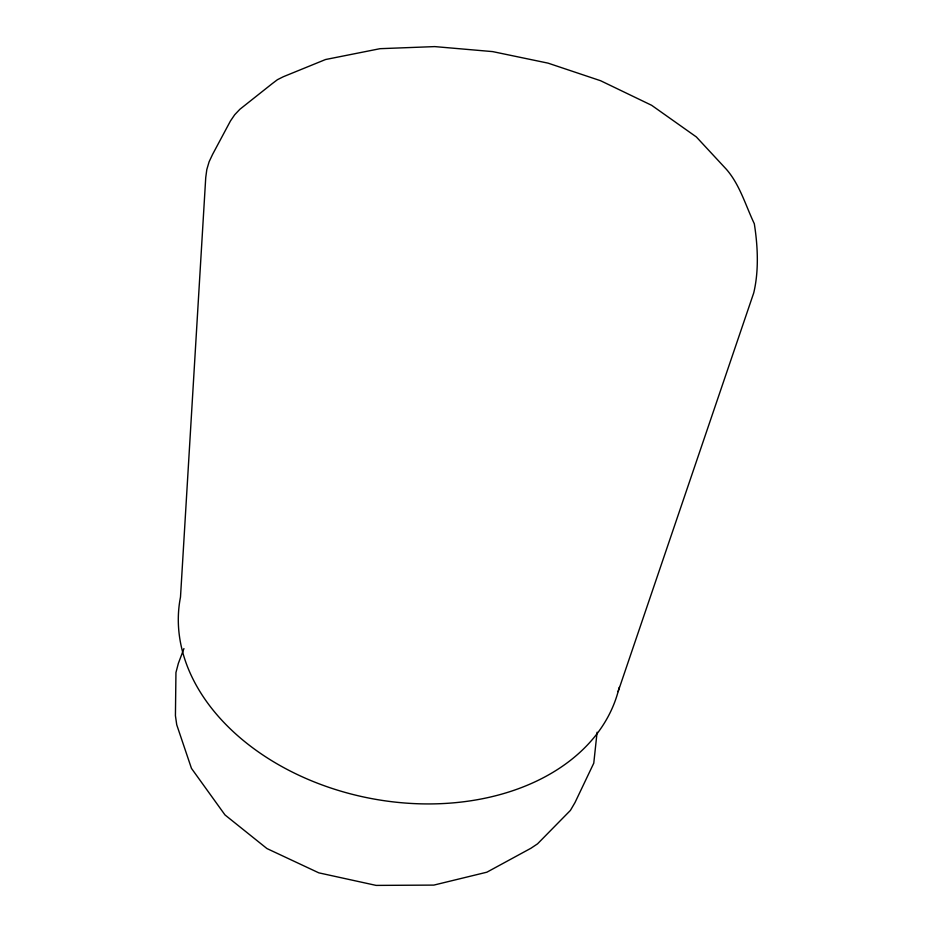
<?xml version="1.0" encoding="UTF-8"?>
<svg xmlns="http://www.w3.org/2000/svg" width="932" height="932" viewBox="0 0 932 932"><rect width="100%" height="100%" fill="white"/><g stroke="black" fill="none" stroke-linecap="round" stroke-linejoin="round"><path stroke-width="1.4" d="M597.086 732.226L593.777 763.157L574.997 802.568L570.396 810.421L537.531 843.844L530.937 848.248L486.888 872.189L433.846 885.097L376.132 885.4L318.802 872.841L266.96 848.563L224.996 814.941L191.456 768.364L176.73 724.77L175.426 715.671L175.95 672.52L178.362 663.363L183.942 648.579M618.126 691.602L753.732 292.893C758.998 270.758 757.844 246.095 754.303 223.715C745.612 205.483 739.88 184.816 726.436 169.368L696.344 136.934L651.643 105.304L600.616 80.734L548.063 63.143L492.667 51.609L434.731 46.6L380.035 48.685L325.524 59.532L283.328 76.727L277.41 79.709L272.132 83.705L239.885 109.277L234.689 114.764L230.437 121.009L212.589 154.386L209.118 161.76L206.822 169.507L205.739 177.511L180.493 597.097A223.971 160.828 11.1 0 0 366.462 797.582A223.971 160.828 11.1 0 0 619.186 687.373"/></g></svg>
